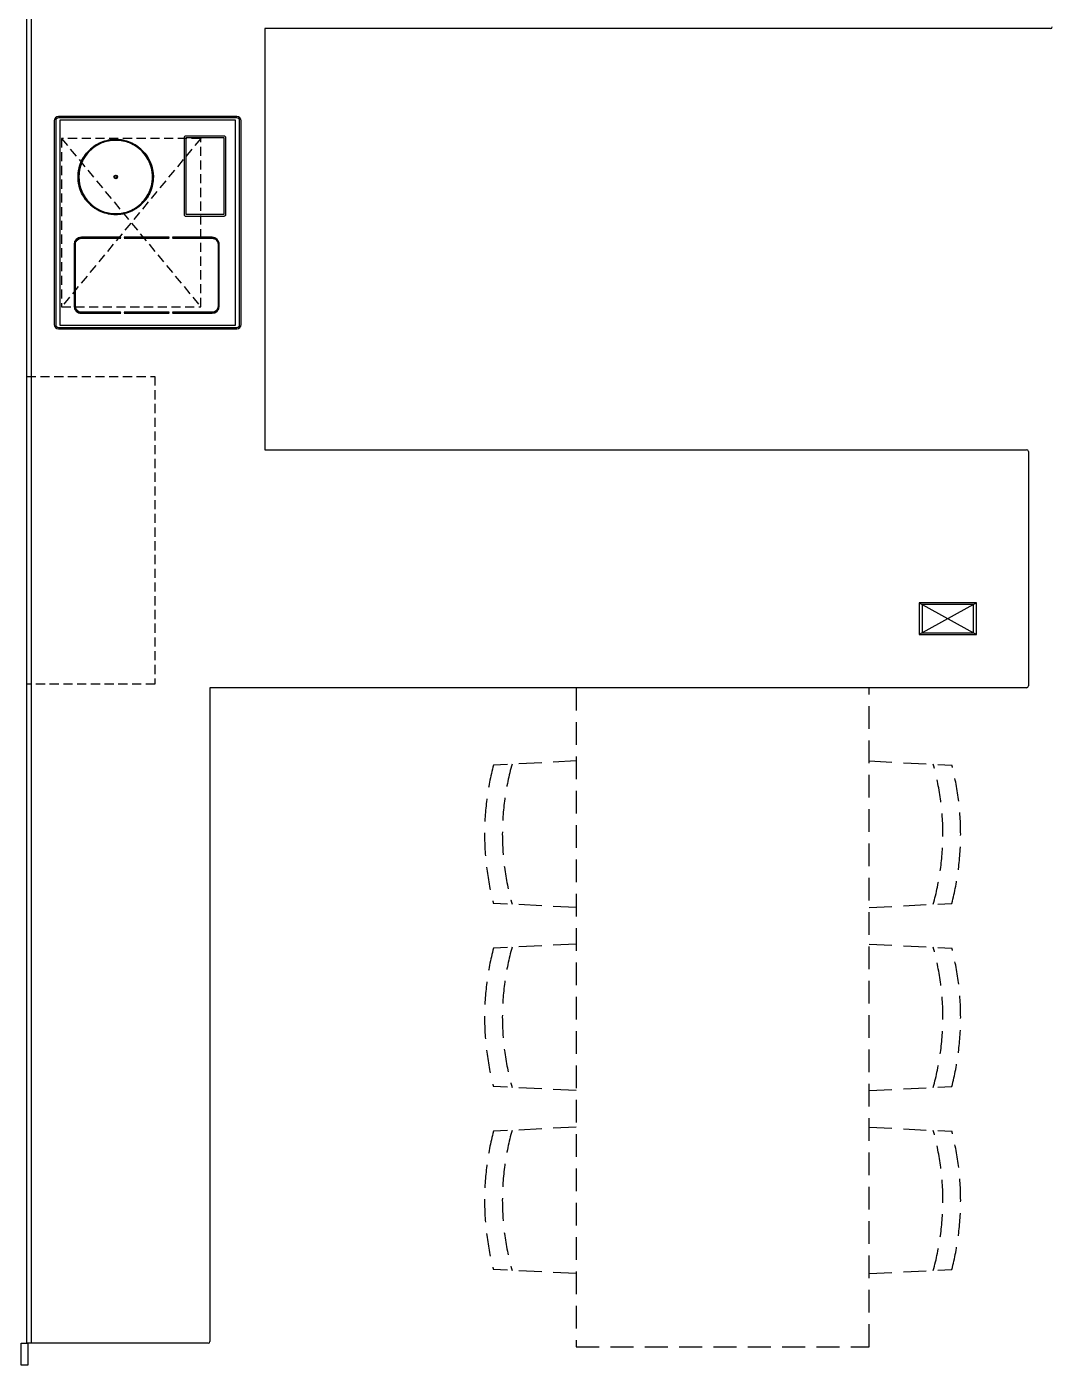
# Model space of a CAD drawing. Header units: millimetres. Extents: x -33000 to 294000, y 0 to 42408.
# Drawn here: x 95810 to 98610, y 15644 to 19299 of the extents above; entities that cross this region are included whole.
import ezdxf

# ---------------------------------------------------------------- set-up
doc = ezdxf.new("R2010")
doc.units = ezdxf.units.MM
doc.header["$LTSCALE"] = 50
doc.linetypes.add('( Hidden )', pattern=[0.375, 0.25, -0.125])
doc.layers.add('arch', color=8, linetype='Continuous')

msp = doc.modelspace()

# ---------------------------------------------------------------- linework, layer by layer
at = {"layer": 'arch'}
for p, q in [((95810.1, 15704), (95810, 19944)), ((95810.1, 15704), (95810.1, 19944)), ((95822.1, 19944), (95822.1, 15704)), ((98605, 19294), (96460.1, 19294)), ((96460.1, 19294), (96460.1, 18144)), ((96383.6, 19054), (95896.6, 19054)), ((96383.6, 19049.9), (95896.6, 19049.9)), ((95885.1, 19042.5), (95885.1, 18485.5)), ((95889.2, 19042.5), (95889.2, 18760.1)), ((96391.1, 18485.5), (96391.1, 19042.5)), ((96395.1, 18485.5), (96395.1, 19042.5)), ((95889.2, 18759.8), (95889.2, 18485.5)), ((96066.2, 18724.3), (95959, 18724.3)), ((95959, 18723.7), (96066.2, 18723.7)), ((96066.2, 18722.1), (95959, 18722.1)), ((95959, 18721.5), (96066.2, 18721.5)), ((96198.4, 18724.3), (96076.2, 18724.3)), ((96076.2, 18723.7), (96198.4, 18723.7)), ((96198.4, 18722.1), (96076.2, 18722.1)), ((96076.2, 18721.5), (96198.4, 18721.5)), ((96315.9, 18724.3), (96208.4, 18724.3)), ((96208.4, 18723.7), (96315.9, 18723.7)), ((96315.9, 18722.1), (96208.4, 18722.1)), ((96208.4, 18721.5), (96315.9, 18721.5)), ((95939.5, 18704.8), (95939.5, 18535.9)), ((95940.1, 18535.9), (95940.1, 18704.8)), ((95941.7, 18704.8), (95941.7, 18535.9)), ((95942.3, 18535.9), (95942.3, 18704.8)), ((96332.6, 18704.8), (96332.6, 18535.9)), ((96333.2, 18535.9), (96333.2, 18704.8)), ((96334.7, 18704.8), (96334.7, 18535.9)), ((96335.3, 18535.9), (96335.3, 18704.8)), ((96066.2, 18519.2), (95959, 18519.2)), ((95959, 18518.6), (96066.2, 18518.6)), ((96066.2, 18517.1), (95959, 18517.1)), ((95959, 18516.5), (96066.2, 18516.5)), ((96198.4, 18519.2), (96076.2, 18519.2)), ((96076.2, 18518.6), (96198.4, 18518.6)), ((96198.4, 18517.1), (96076.2, 18517.1)), ((96076.2, 18516.5), (96198.4, 18516.5)), ((96315.9, 18519.2), (96208.4, 18519.2)), ((96208.4, 18518.6), (96315.9, 18518.6)), ((96315.9, 18517.1), (96208.4, 18517.1)), ((96208.4, 18516.5), (96315.9, 18516.5)), ((95896.6, 18478), (96383.6, 18478)), ((95896.6, 18474), (96383.6, 18474)), ((96460.1, 18144), (98540.1, 18144)), ((98545.1, 18139), (98545.1, 17499)), ((98246.6, 17726), (98403.6, 17639)), ((98403.6, 17726), (98246.6, 17639)), ((98540.1, 17494), (96310.1, 17494)), ((96310.1, 17494), (96310.1, 15709)), ((95822.1, 15704), (95810.1, 15704)), ((96305.1, 15704), (95810.1, 15704))]:
    msp.add_line(p, q, dxfattribs=at)
at = {"layer": 'arch', "linetype": '( Hidden )', "ltscale": 2}
for p, q in [((96285, 18994), (95905, 18994)), ((95905, 18994), (95905, 18534)), ((95905, 18994), (96285, 18534)), ((96285, 18994), (95905, 18534)), ((96285, 18534), (96285, 18994)), ((95905, 18534), (96285, 18534)), ((95810, 18344), (96160, 18344)), ((95810, 17504), (95810, 18344)), ((96160, 18344), (96160, 17504)), ((96160, 17504), (95810, 17504))]:
    msp.add_line(p, q, dxfattribs=at)
at = {"layer": 'arch', "linetype": '( Hidden )', "ltscale": 5}
for p, q in [((98110, 17494), (97310, 17494)), ((97310, 17494), (97310, 15694)), ((98110, 15694), (98110, 17494)), ((97310, 17294), (97084.1, 17282.8)), ((98110, 17294), (98335.9, 17282.8)), ((97310, 16894), (97084.1, 16905.1)), ((98110, 16894), (98335.9, 16905.1)), ((97310, 16794), (97084.1, 16782.8)), ((98110, 16794), (98335.9, 16782.8)), ((97310, 16394), (97084.1, 16405.1)), ((98110, 16394), (98335.9, 16405.1)), ((97310, 16294), (97084.1, 16282.8)), ((98110, 16294), (98335.9, 16282.8)), ((97310, 15894), (97084.1, 15905.1)), ((98110, 15894), (98335.9, 15905.1)), ((97310, 15694), (98110, 15694))]:
    msp.add_line(p, q, dxfattribs=at)
at = {"layer": 'arch', "linetype": '( Hidden )', "ltscale": 50, "elevation": 0}
msp.add_lwpolyline([(96380.1, 18484), (96380.1, 19044), (95900.1, 19044), (95900.1, 18484)], close=True, dxfattribs=at)
at = {"layer": 'arch', "ltscale": 100, "elevation": 0}
msp.add_lwpolyline([(96347.7, 18780.9), (96245.4, 18780.9, -0.414214), (96240.4, 18785.9), (96240.4, 18996.5, -0.414214), (96245.4, 19001.5), (96347.7, 19001.5, -0.414214), (96352.7, 18996.5), (96352.7, 18785.9, -0.414214)], format="xyb", close=True, dxfattribs=at)
msp.add_lwpolyline([(96347.7, 18785.9), (96245.4, 18785.9), (96245.4, 18996.5), (96347.7, 18996.5)], close=True, dxfattribs=at)
at = {"layer": 'arch', "elevation": 0}
for points in [[(98403.6, 17726), (98246.6, 17726), (98246.6, 17639), (98403.6, 17639)], [(98255.1, 17644), (98395.1, 17644), (98395.1, 17721), (98255.1, 17721)]]:
    msp.add_lwpolyline(points, close=True, dxfattribs=at)
at = {"layer": 'arch', "linetype": 'Continuous', "ltscale": 4, "elevation": 0}
msp.add_lwpolyline([(95795, 15704), (95813, 15704), (95813, 15644), (95795, 15644)], close=True, dxfattribs=at)
at = {"layer": 'arch'}
for radius in [5.05, 4.48, 3.46]:
    msp.add_circle((96052.8, 18888.8), radius, dxfattribs=at)
for centre, radius, start, end in [((98605, 19299), 5, 270, 0), ((95896.6, 19042.5), 11.5, 90, 180), ((95896.6, 19042.5), 7.44, 90, 180), ((96383.6, 19042.5), 11.5, 0, 90), ((96383.6, 19042.5), 7.44, 0, 90), ((96076.2, 18724), 0.3, 90, 270), ((96076.2, 18721.8), 0.3, 90, 270), ((96208.4, 18724), 0.3, 89.9671, 270.0329), ((96208.4, 18721.8), 0.3, 89.9671, 270.0329), ((96066.2, 18518.9), 0.3, 270, 90), ((96066.2, 18516.8), 0.3, 270, 90), ((96076.2, 18518.9), 0.3, 90, 270), ((96076.2, 18516.8), 0.3, 90, 270), ((96208.4, 18518.9), 0.3, 89.9671, 270.0329), ((96208.4, 18516.8), 0.3, 89.9671, 270.0329), ((95896.6, 18485.5), 11.5, 180, 270), ((95896.6, 18485.5), 7.44, 180, 270), ((96383.6, 18485.5), 7.44, 270, 0), ((96383.6, 18485.5), 11.5, 270, 0), ((98540.1, 18139), 5, 360, 90), ((98540.1, 17499), 5, 270, 360), ((96305.1, 15709), 5, 270, 0)]:
    msp.add_arc(centre, radius, start, end, dxfattribs=at)
at = {"layer": 'arch', "linetype": '( Hidden )', "ltscale": 5}
for centre, radius, start, end in [((97810.5, 17094), 750.5, 165.4261, 194.5739), ((97813.2, 17094), 704.7, 164.2439, 195.7561), ((97606.8, 17094), 704.7, 344.2439, 15.7561), ((97609.5, 17094), 750.5, 345.4261, 14.5739), ((97810.5, 16594), 750.5, 165.4261, 194.5739), ((97813.2, 16594), 704.7, 164.2439, 195.7561), ((97606.8, 16594), 704.7, 344.2439, 15.7561), ((97609.5, 16594), 750.5, 345.4261, 14.5739), ((97810.5, 16094), 750.5, 165.4261, 194.5739), ((97813.2, 16094), 704.7, 164.2439, 195.7561), ((97606.8, 16094), 704.7, 344.2439, 15.7561), ((97609.5, 16094), 750.5, 345.4261, 14.5739)]:
    msp.add_arc(centre, radius, start, end, dxfattribs=at)
at = {"layer": 'arch'}
for points, knots in [([(96155.1, 18888.8), (96155.1, 18892.3), (96154.7, 18899.3), (96152.6, 18912.8), (96147.6, 18928.8), (96138.1, 18946.3), (96125.5, 18961.5), (96110.3, 18974), (96092.9, 18983.5), (96076.8, 18988.6), (96063.3, 18990.7), (96052.8, 18991.2), (96042.3, 18990.7), (96028.8, 18988.6), (96012.7, 18983.5), (95995.3, 18974), (95980.1, 18961.5), (95967.5, 18946.3), (95958, 18928.8), (95953, 18912.8), (95950.9, 18899.3), (95950.5, 18892.3), (95950.5, 18888.8)], [0, 0, 0, 0, 0.03125, 0.0625, 0.125, 0.1875, 0.25, 0.3125, 0.375, 0.4375, 0.46875, 0.5, 0.53125, 0.5625, 0.625, 0.6875, 0.75, 0.8125, 0.875, 0.9375, 0.96875, 1, 1, 1, 1]), ([(95980.1, 18961.5), (95984.9, 18966.3), (95995.4, 18975), (96013.2, 18984.4), (96029.2, 18989.3), (96042.5, 18991.3), (96052.8, 18991.8), (96063.1, 18991.3), (96076.4, 18989.3), (96092.4, 18984.4), (96110.2, 18975), (96120.7, 18966.3), (96125.5, 18961.5)], [0, 0, 0, 0, 0.125, 0.25, 0.375, 0.4375, 0.5, 0.5625, 0.625, 0.75, 0.875, 1, 1, 1, 1]), ([(95981.4, 18960.2), (95986.1, 18964.9), (95996.5, 18973.4), (96013.9, 18982.7), (96029.6, 18987.5), (96042.7, 18989.4), (96052.8, 18989.9), (96062.9, 18989.4), (96076, 18987.5), (96091.7, 18982.7), (96109.1, 18973.4), (96119.4, 18964.9), (96124.2, 18960.2)], [0, 0, 0, 0, 0.124998, 0.249995, 0.374993, 0.437492, 0.49999, 0.562492, 0.624993, 0.749995, 0.874998, 1, 1, 1, 1]), ([(96123.8, 18959.8), (96119.1, 18964.5), (96108.8, 18972.9), (96091.5, 18982.2), (96075.8, 18986.9), (96062.8, 18988.8), (96052.8, 18989.3), (96042.8, 18988.8), (96029.8, 18986.9), (96014.1, 18982.2), (95996.8, 18972.9), (95986.5, 18964.5), (95981.8, 18959.8)], [0, 0, 0, 0, 0.125002, 0.250004, 0.375006, 0.437507, 0.500008, 0.562507, 0.625006, 0.750004, 0.875002, 1, 1, 1, 1]), ([(95950, 18892.2), (95950.1, 18894.5), (95950.4, 18900.1), (95952.2, 18912.4), (95959.1, 18934.8), (95970.4, 18951.8), (95980.1, 18961.5)], [0, 0, 0, 0, 0.086957, 0.217391, 0.478261, 1, 1, 1, 1]), ([(96124.2, 18817.3), (96114.7, 18807.8), (96098, 18796.7), (96076, 18790), (96062.9, 18788.1), (96052.8, 18787.6), (96042.7, 18788.1), (96029.6, 18790), (96013.9, 18794.8), (95999.4, 18802.6), (95988.7, 18810.4), (95981.3, 18817.2), (95974.5, 18824.7), (95966.6, 18835.3), (95958.8, 18849.8), (95954.1, 18865.6), (95952.1, 18878.7), (95951.6, 18888.8), (95952.1, 18898.8), (95954.1, 18911.9), (95960.7, 18934), (95971.8, 18950.6), (95981.4, 18960.2)], [0, 0, 0, 0, 0.125004, 0.187506, 0.218758, 0.250009, 0.281259, 0.312508, 0.375008, 0.437508, 0.468758, 0.500008, 0.531257, 0.562506, 0.625005, 0.687504, 0.718753, 0.750002, 0.781252, 0.812502, 0.875001, 1, 1, 1, 1]), ([(96123.8, 18817.8), (96128.5, 18822.5), (96136.9, 18832.8), (96146.2, 18850.1), (96150.9, 18865.7), (96152.9, 18878.7), (96153.4, 18888.8), (96152.9, 18898.8), (96150.9, 18911.8), (96146.2, 18927.4), (96136.9, 18944.7), (96128.5, 18955), (96123.8, 18959.8)], [0, 0, 0, 0, 0.124999, 0.249998, 0.374998, 0.437497, 0.499997, 0.562497, 0.624998, 0.749998, 0.874999, 1, 1, 1, 1]), ([(96155.7, 18888.8), (96155.7, 18875), (96151.6, 18855), (96140.6, 18834.3), (96132.5, 18823.5), (96125.6, 18815.9), (96118, 18809), (96107.2, 18801), (96092.4, 18793.1), (96076.4, 18788.2), (96063.1, 18786.2), (96052.8, 18785.7), (96042.5, 18786.2), (96029.2, 18788.2), (96013.2, 18793.1), (95998.4, 18801), (95987.6, 18809), (95979.9, 18815.9), (95973, 18823.5), (95965, 18834.3), (95957.1, 18849.1), (95952.2, 18865.2), (95950.3, 18878.5), (95949.9, 18886.5), (95950, 18891), (95950, 18892.2)], [0, 0, 0, 0, 0.123711, 0.185567, 0.216495, 0.247423, 0.27835, 0.309278, 0.371134, 0.43299, 0.463917, 0.494845, 0.525773, 0.556701, 0.618557, 0.680412, 0.71134, 0.742268, 0.773196, 0.804124, 0.865979, 0.927835, 0.958763, 0.989691, 1, 1, 1, 1]), ([(95950.5, 18888.8), (95950.5, 18885.3), (95950.9, 18878.3), (95953, 18864.7), (95958, 18848.7), (95967.5, 18831.3), (95980.1, 18816), (95995.3, 18803.5), (96012.7, 18794), (96028.8, 18788.9), (96042.3, 18786.9), (96052.8, 18786.3), (96063.3, 18786.9), (96076.8, 18788.9), (96092.9, 18794), (96110.3, 18803.5), (96125.5, 18816), (96138.1, 18831.3), (96147.6, 18848.7), (96152.6, 18864.7), (96154.7, 18878.3), (96155.1, 18885.3), (96155.1, 18888.8)], [0, 0, 0, 0, 0.03125, 0.0625, 0.125, 0.1875, 0.25, 0.3125, 0.375, 0.4375, 0.46875, 0.5, 0.53125, 0.5625, 0.625, 0.6875, 0.75, 0.8125, 0.875, 0.9375, 0.96875, 1, 1, 1, 1]), ([(95981.8, 18817.8), (95986.5, 18813), (95996.8, 18804.6), (96014.1, 18795.4), (96029.8, 18790.6), (96042.8, 18788.7), (96052.8, 18788.2), (96062.8, 18788.7), (96075.8, 18790.6), (96091.5, 18795.4), (96108.8, 18804.6), (96119.1, 18813), (96123.8, 18817.8)], [0, 0, 0, 0, 0.124998, 0.249995, 0.374993, 0.437492, 0.49999, 0.562492, 0.624993, 0.749995, 0.874998, 1, 1, 1, 1]), ([(95959, 18724.3), (95954, 18724.3), (95943.7, 18720.1), (95939.5, 18709.8), (95939.5, 18704.8)], [0, 0, 0, 0, 0.500003, 1, 1, 1, 1]), ([(95959, 18722.1), (95954.6, 18722.1), (95945.4, 18718.4), (95941.7, 18709.2), (95941.7, 18704.8)], [0, 0, 0, 0, 0.500001, 1, 1, 1, 1]), ([(96335.3, 18704.8), (96335.3, 18709.8), (96331.2, 18720.1), (96320.8, 18724.3), (96315.9, 18724.3)], [0, 0, 0, 0, 0.500007, 1, 1, 1, 1]), ([(96315.9, 18723.7), (96320.7, 18723.7), (96330.7, 18719.6), (96334.7, 18709.6), (96334.7, 18704.8)], [0, 0, 0, 0, 0.499995, 1, 1, 1, 1]), ([(96333.2, 18704.8), (96333.2, 18709.2), (96329.5, 18718.4), (96320.3, 18722.1), (96315.9, 18722.1)], [0, 0, 0, 0, 0.5, 1, 1, 1, 1]), ([(96315.9, 18721.5), (96320.1, 18721.5), (96329, 18717.9), (96332.6, 18709.1), (96332.6, 18704.8)], [0, 0, 0, 0, 0.500002, 1, 1, 1, 1]), ([(95939.5, 18535.9), (95939.5, 18531), (95943.7, 18520.6), (95954, 18516.5), (95959, 18516.5)], [0, 0, 0, 0, 0.500003, 1, 1, 1, 1]), ([(95941.7, 18535.9), (95941.7, 18531.5), (95945.4, 18522.3), (95954.6, 18518.6), (95959, 18518.6)], [0, 0, 0, 0, 0.500003, 1, 1, 1, 1])]:
    msp.add_open_spline(points, degree=3, knots=knots, dxfattribs=at)
for points in [[(95981.8, 18959.8), (95962.8, 18940.8), (95952.4, 18915.6), (95952.4, 18888.8)], [(96124.2, 18960.2), (96143.3, 18941.1), (96153.8, 18915.7), (96153.8, 18888.8)], [(96125.5, 18961.5), (96145, 18942.1), (96155.7, 18916.2), (96155.7, 18888.8)], [(95952.4, 18888.8), (95952.4, 18861.9), (95962.8, 18836.7), (95981.8, 18817.8)], [(96153.8, 18888.8), (96153.8, 18861.8), (96143.3, 18836.4), (96124.2, 18817.3)], [(95940.1, 18704.8), (95940.1, 18715.2), (95948.6, 18723.7), (95959, 18723.7)], [(95942.3, 18704.8), (95942.3, 18714), (95949.8, 18721.5), (95959, 18721.5)], [(96066.5, 18724), (96066.5, 18724.1), (96066.4, 18724.3), (96066.2, 18724.3)], [(96066.2, 18723.7), (96066.4, 18723.7), (96066.5, 18723.8), (96066.5, 18724)], [(96066.5, 18721.8), (96066.5, 18721.9), (96066.4, 18722.1), (96066.2, 18722.1)], [(96066.2, 18721.5), (96066.4, 18721.5), (96066.5, 18721.6), (96066.5, 18721.8)], [(96198.7, 18724), (96198.7, 18724.1), (96198.6, 18724.3), (96198.4, 18724.3)], [(96198.4, 18723.7), (96198.6, 18723.7), (96198.7, 18723.8), (96198.7, 18724)], [(96198.7, 18721.8), (96198.7, 18722), (96198.6, 18722.1), (96198.4, 18722.1)], [(96198.4, 18721.5), (96198.6, 18721.5), (96198.7, 18721.6), (96198.7, 18721.8)], [(95959, 18517.1), (95948.6, 18517.1), (95940.1, 18525.5), (95940.1, 18535.9)], [(95959, 18519.2), (95949.8, 18519.2), (95942.3, 18526.7), (95942.3, 18535.9)], [(96332.6, 18535.9), (96332.6, 18526.7), (96325.1, 18519.2), (96315.9, 18519.2)], [(96315.9, 18518.6), (96325.4, 18518.6), (96333.2, 18526.4), (96333.2, 18535.9)], [(96334.7, 18535.9), (96334.7, 18525.5), (96326.3, 18517.1), (96315.9, 18517.1)], [(96315.9, 18516.5), (96326.6, 18516.5), (96335.3, 18525.2), (96335.3, 18535.9)], [(96198.7, 18518.9), (96198.7, 18519.1), (96198.6, 18519.2), (96198.4, 18519.2)], [(96198.4, 18518.6), (96198.6, 18518.6), (96198.7, 18518.8), (96198.7, 18518.9)], [(96198.7, 18516.8), (96198.7, 18516.9), (96198.6, 18517.1), (96198.4, 18517.1)], [(96198.4, 18516.5), (96198.6, 18516.5), (96198.7, 18516.6), (96198.7, 18516.8)]]:
    msp.add_open_spline(points, degree=3, dxfattribs=at)

doc.saveas('drawing.dxf')
